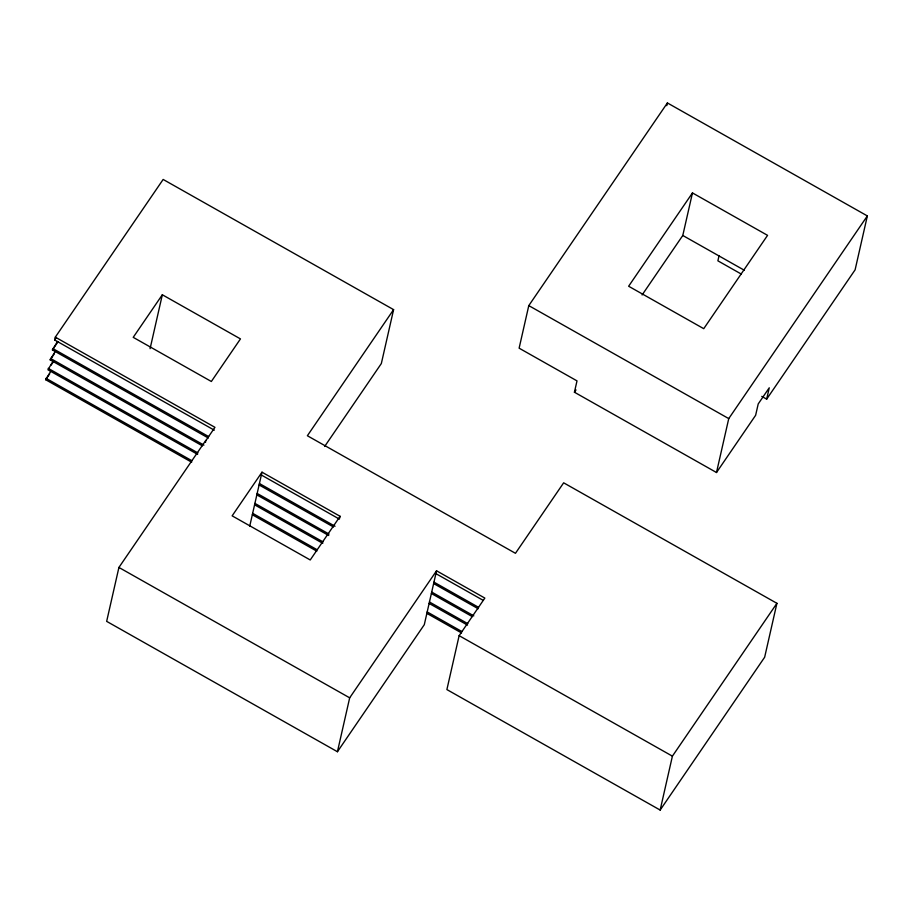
<?xml version="1.0" encoding="UTF-8"?>
<svg xmlns="http://www.w3.org/2000/svg" width="913" height="913" viewBox="0 0 913 913"><rect width="100%" height="100%" fill="white"/><g stroke="black" fill="none" stroke-linecap="round" stroke-linejoin="round"><path stroke-width="1.37" d="M191.662 462.195L45.65 379.705L50.774 371.271M53.034 361.331L47.91 369.776L197.63 454.366M202.366 445.829L50.158 359.848L55.282 351.402M208.324 438L52.418 349.919L57.542 341.473M214.293 430.171L54.677 339.99L55.316 337.148L163.153 179.45L393.594 309.633L381.337 363.545L324.663 446.446M150.086 348.675L162.331 294.762L240.461 338.906L211.348 381.486L133.218 337.342L162.331 294.762M205.505 442.394L205.767 440.42L118.918 567.452L106.661 621.365L337.433 751.73L424.294 624.697L436.54 570.796L484.837 598.083L459.136 635.665L446.891 689.577L660.156 810.059L764.66 657.212L776.917 603.31L563.652 482.817L515.457 553.301L307.373 435.741L393.594 309.633M249.751 526.093L261.997 472.181L340.093 516.302L339.659 518.196M337.433 751.73L349.679 697.829L436.54 570.796M766.669 399.152L855.104 269.837L867.35 215.924L667.392 102.941L528.787 305.615L519.12 348.173L577.005 380.881L574.425 392.225L716.5 472.512L755.633 415.289L758.212 403.934L769.248 387.797L766.669 399.152L761.773 396.379M666.764 105.68L667.392 102.941M642.101 294.967L682.787 235.474L692.465 192.917L767.559 235.349L703.74 328.68L628.635 286.237L692.465 192.917M719.033 255.8L717.892 260.833L741.288 274.06M716.5 472.512L728.745 418.599L867.35 215.924M660.156 810.059L672.402 756.158L776.917 603.31M54.677 339.99L56.275 337.65M52.418 349.919L58.021 341.724M50.158 359.848L54.164 353.993M51.105 365.097L53.513 361.582M45.65 379.705L49.656 373.851M205.927 440.511L214.943 427.33L55.316 337.148M261.997 472.181L232.142 515.845L310.237 559.966L340.093 516.302M574.425 392.225L576 389.931M682.787 235.474L744.346 270.259M528.787 305.615L728.745 418.599M52.737 348.504L208.655 436.585M261.358 475.022L339.442 519.132M435.889 573.626L482.954 600.218M50.489 358.432L203.919 445.11M259.429 483.536L335.025 526.253M433.96 582.14L478.549 607.328M259.098 484.951L333.473 526.972M433.641 583.555L478.218 608.743M48.229 368.361L197.95 452.951M257.169 493.465L329.057 534.082M431.701 592.069L473.813 615.864M256.85 494.88L328.737 535.497M431.381 593.484L472.249 616.583M45.97 378.29L191.981 460.78M254.91 503.394L323.076 541.911M429.452 601.998L467.844 623.693M254.59 504.809L322.757 543.326M429.121 603.425L467.513 625.108M252.661 513.323L317.108 549.74M427.193 611.927L461.864 631.522M252.33 514.738L316.788 551.155M426.873 613.353L461.544 632.937M459.136 635.665L672.402 756.158M118.918 567.452L349.679 697.829"/></g></svg>
